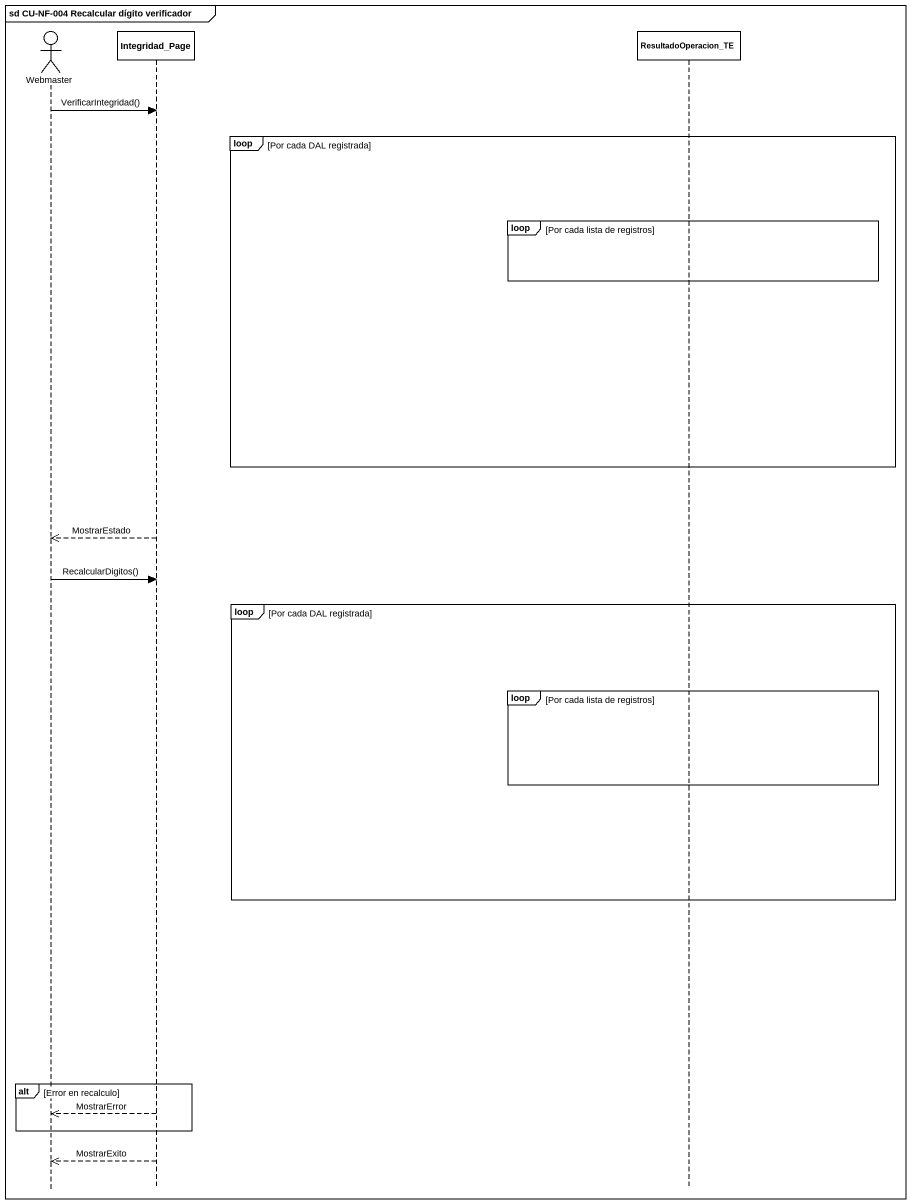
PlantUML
@startuml
mainframe sd CU-NF-004 Recalcular dígito verificador
hide footbox
actor Webmaster
participant Integridad_Page
participant ResultadoOperacion_TE

Webmaster -> Integridad_Page : VerificarIntegridad()
loop Por cada DAL registrada
  loop Por cada lista de registros
  end
end
Integridad_Page -->> Webmaster : MostrarEstado
Webmaster -> Integridad_Page : RecalcularDigitos()
loop Por cada DAL registrada
  loop Por cada lista de registros
  end
end
alt Error en recalculo
  Integridad_Page -->> Webmaster : MostrarError
end
Integridad_Page -->> Webmaster : MostrarExito
@enduml
